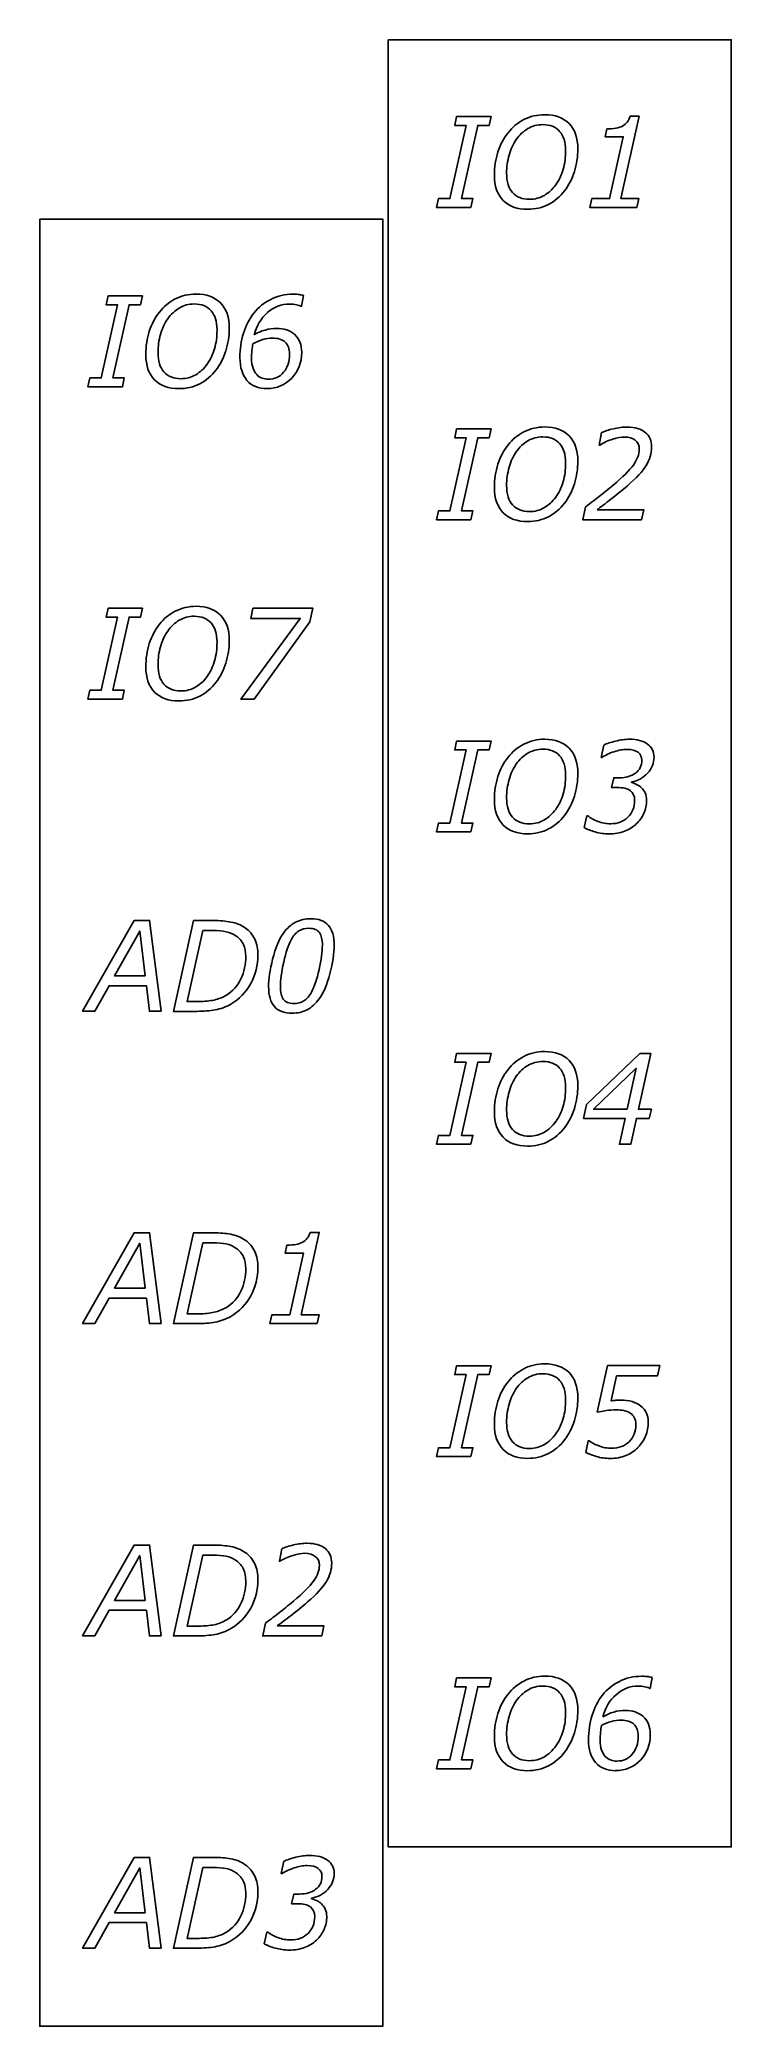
# Model space of a CAD drawing. Extents: x 0.1 to 3.8, y 0.1 to 10.9.
import ezdxf

# ---------------------------------------------------------------- set-up
doc = ezdxf.new("R2010")
doc.units = 0
doc.layers.add('Capa_1', color=7, linetype='CONTINUOUS')

msp = doc.modelspace()

# ---------------------------------------------------------------- linework, layer by layer
at = {"layer": 'Capa_1', "color": 7}
for points in [[(1.968679, 10.91803), (3.844433, 10.91803), (3.844433, 1.042276), (1.968679, 1.042276)], [(2.420847, 10.001769), (2.232427, 10.001769), (2.242965, 10.050091), (2.30524, 10.050091), (2.394021, 10.449723), (2.331746, 10.449723), (2.342284, 10.498045), (2.530705, 10.498045), (2.520165, 10.449723), (2.457891, 10.449723), (2.36911, 10.050091), (2.431384, 10.050091)], [(3.005269, 10.32239)], [(0.062123, 9.9379), (1.937877, 9.9379), (1.937877, 0.062146), (0.062123, 0.062146)], [(0.514291, 9.02163), (0.325871, 9.02163), (0.33641, 9.069952), (0.398684, 9.069952), (0.487465, 9.469584), (0.425191, 9.469584), (0.43573, 9.517906), (0.624149, 9.517906), (0.613611, 9.469584), (0.551336, 9.469584), (0.462555, 9.069952), (0.52483, 9.069952)], [(1.098713, 9.342251)], [(2.420847, 8.295247), (2.232427, 8.295247), (2.242965, 8.343569), (2.30524, 8.343569), (2.394021, 8.743201), (2.331746, 8.743201), (2.342284, 8.791523), (2.530705, 8.791523), (2.520165, 8.743201), (2.457891, 8.743201), (2.36911, 8.343569), (2.431384, 8.343569)], [(3.005269, 8.615868)], [(2.884233, 8.418616)], [(0.514291, 7.315108), (0.325871, 7.315108), (0.33641, 7.36343), (0.398684, 7.36343), (0.487465, 7.763062), (0.425191, 7.763062), (0.43573, 7.811384), (0.624149, 7.811384), (0.613611, 7.763062), (0.551336, 7.763062), (0.462555, 7.36343), (0.52483, 7.36343)], [(1.540062, 7.737072), (1.234758, 7.315108), (1.162264, 7.315108), (1.487049, 7.75541), (1.216235, 7.75541), (1.228371, 7.811394), (1.55635, 7.811394)], [(1.098713, 7.635739)], [(2.420847, 6.588725), (2.232427, 6.588725), (2.242965, 6.637047), (2.30524, 6.637047), (2.394021, 7.036679), (2.331746, 7.036679), (2.342284, 7.085001), (2.530705, 7.085001), (2.520165, 7.036679), (2.457891, 7.036679), (2.36911, 6.637047), (2.431384, 6.637047)], [(3.005269, 6.909346)], [(2.884233, 6.712094)], [(0.726343, 5.608586), (0.662153, 5.608586), (0.646185, 5.748239), (0.441159, 5.748239), (0.363236, 5.608586), (0.29649, 5.608586), (0.57944, 6.104882), (0.663111, 6.104882)], [(0.639159, 5.802241), (0.609459, 6.047223), (0.471497, 5.802241)], [(2.420847, 4.882203), (2.232427, 4.882203), (2.242965, 4.930525), (2.30524, 4.930525), (2.394021, 5.330157), (2.331746, 5.330157), (2.342284, 5.378479), (2.530705, 5.378479), (2.520165, 5.330157), (2.457891, 5.330157), (2.36911, 4.930525), (2.431384, 4.930525)], [(3.39616, 5.022858), (3.325582, 5.022858), (3.294285, 4.882203), (3.23233, 4.882203), (3.263626, 5.022858), (3.036246, 5.022858), (3.052852, 5.098559), (3.344743, 5.37854), (3.404144, 5.37854), (3.33676, 5.07356), (3.407337, 5.07356)], [(3.274804, 5.07353), (3.324624, 5.297844), (3.091494, 5.07353)], [(3.005269, 5.202824)], [(2.884233, 5.005562)], [(0.726343, 3.902064), (0.662153, 3.902064), (0.646185, 4.041717), (0.441159, 4.041717), (0.363236, 3.902064), (0.29649, 3.902064), (0.57944, 4.39836), (0.663111, 4.39836)], [(0.639159, 4.095719), (0.609459, 4.34069), (0.471497, 4.095719)], [(2.420847, 3.175681), (2.232427, 3.175681), (2.242965, 3.224003), (2.30524, 3.224003), (2.394021, 3.623635), (2.331746, 3.623635), (2.342284, 3.671957), (2.530705, 3.671957), (2.520165, 3.623635), (2.457891, 3.623635), (2.36911, 3.224003), (2.431384, 3.224003)], [(3.005269, 3.496312)], [(2.884233, 3.29904)], [(0.726343, 2.195542), (0.662153, 2.195542), (0.646185, 2.335195), (0.441159, 2.335195), (0.363236, 2.195542), (0.29649, 2.195542), (0.57944, 2.691838), (0.663111, 2.691838)], [(0.639159, 2.389197), (0.609459, 2.634168), (0.471497, 2.389197)], [(2.420847, 1.469159), (2.232427, 1.469159), (2.242965, 1.517481), (2.30524, 1.517481), (2.394021, 1.917113), (2.331746, 1.917113), (2.342284, 1.965435), (2.530705, 1.965435), (2.520165, 1.917113), (2.457891, 1.917113), (2.36911, 1.517481), (2.431384, 1.517481)], [(3.005269, 1.78979)], [(0.726343, 0.48902), (0.662153, 0.48902), (0.646185, 0.628673), (0.441159, 0.628673), (0.363236, 0.48902), (0.29649, 0.48902), (0.57944, 0.985316), (0.663111, 0.985316)], [(0.639159, 0.682675), (0.609459, 0.927646), (0.471497, 0.682675)]]:
    msp.add_lwpolyline(points, close=True, dxfattribs=at)
for points in [[(3.328456, 10.001769), (3.070417, 10.001769), (3.081275, 10.050091), (3.178998, 10.050091), (3.253727, 10.387395), (3.154727, 10.387395), (3.163987, 10.430404)], [(3.290452, 10.499772), (3.340272, 10.499772), (3.240952, 10.050142), (3.339314, 10.050142), (3.328456, 10.001769)], [(2.884233, 10.12524), (2.884232, 10.125097)], [(1.505253, 9.520082), (1.494076, 9.461135), (1.490885, 9.461135)], [(0.977677, 9.145091), (0.977676, 9.144958)], [(1.428602, 9.200676), (1.428607, 9.201289)], [(1.304382, 9.01172), (1.304377, 9.011301)], [(3.125346, 8.703185), (3.122155, 8.703185), (3.134929, 8.770815)], [(3.354005, 8.295247), (3.031775, 8.295247), (3.046784, 8.364921)], [(3.110338, 8.349433), (3.365823, 8.349433), (3.354005, 8.295247)], [(0.977677, 7.438569), (0.977676, 7.438436)], [(3.136199, 6.996489), (3.133008, 6.996489), (3.146741, 7.063813)], [(3.219872, 6.831602), (3.189533, 6.831602), (3.201988, 6.884623), (3.232326, 6.884623)], [(3.298754, 6.861739), (3.298754, 6.858674)], [(3.039439, 6.612672), (3.054449, 6.676624), (3.059235, 6.676624)], [(3.324939, 6.632491), (3.324943, 6.632389)], [(0.921789, 5.608412), (0.793408, 5.608412), (0.903267, 6.104708), (1.013764, 6.104708)], [(1.007377, 6.049828), (0.954683, 6.049828), (0.868457, 5.662189), (0.934564, 5.662189)], [(1.189089, 5.908693), (1.189089, 5.908437)], [(1.255836, 5.913872), (1.255835, 5.914567)], [(1.608084, 5.970112), (1.608084, 5.970224)], [(1.672595, 5.969049), (1.672595, 5.969223)], [(0.921789, 3.90189), (0.793408, 3.90189), (0.903267, 4.398186), (1.013764, 4.398186)], [(1.007377, 4.343296), (0.954683, 4.343296), (0.868457, 3.955657), (0.934564, 3.955657)], [(1.541019, 4.400066), (1.590839, 4.400066), (1.491519, 3.950437), (1.589881, 3.950437), (1.579023, 3.902064)], [(1.579023, 3.902064), (1.320984, 3.902064), (1.331842, 3.950386), (1.429565, 3.950386), (1.504294, 4.287689), (1.405294, 4.287689), (1.414554, 4.330699)], [(1.189089, 4.202161), (1.189089, 4.201905)], [(1.255836, 4.20735), (1.255835, 4.208035)], [(3.11162, 3.418221), (3.167827, 3.672539), (3.453005, 3.672539), (3.44055, 3.616555), (3.21732, 3.616555), (3.187301, 3.479895)], [(3.049659, 3.197554), (3.062433, 3.262221), (3.066907, 3.262221)], [(3.333564, 3.224575), (3.333566, 3.224013)], [(0.921789, 2.195368), (0.793408, 2.195368), (0.903267, 2.691664), (1.013764, 2.691664)], [(1.007377, 2.636774), (0.954683, 2.636774), (0.868457, 2.249135), (0.934564, 2.249135)], [(1.375913, 2.60349), (1.372722, 2.60349), (1.385496, 2.67112)], [(1.255836, 2.500828), (1.255835, 2.501513)], [(1.189089, 2.494617), (1.189089, 2.495383)], [(1.604572, 2.195542), (1.282342, 2.195542), (1.297352, 2.265215)], [(1.360905, 2.249738), (1.61639, 2.249738), (1.604572, 2.195542)], [(3.411809, 1.967611), (3.400632, 1.908664), (3.397441, 1.908664)], [(3.335158, 1.649217), (3.335163, 1.648809)], [(2.884233, 1.59262), (2.884232, 1.592487)], [(3.210937, 1.45926), (3.210933, 1.458831)], [(0.921789, 0.488846), (0.793408, 0.488846), (0.903267, 0.985142), (1.013764, 0.985142)], [(1.007377, 0.930252), (0.954683, 0.930252), (0.868457, 0.542613), (0.934564, 0.542613)], [(1.386766, 0.896784), (1.383575, 0.896784), (1.397307, 0.964108)], [(1.189089, 0.788095), (1.189089, 0.788861)], [(1.255836, 0.794306), (1.255835, 0.794991)], [(1.470438, 0.731896), (1.440099, 0.731896), (1.452554, 0.784918), (1.482893, 0.784918)], [(1.54932, 0.762034), (1.54932, 0.758969)], [(1.290006, 0.512966), (1.305016, 0.576919), (1.309802, 0.576919)], [(1.575504, 0.532785), (1.575511, 0.532683)]]:
    msp.add_lwpolyline(points, dxfattribs=at)
for points in [[(2.623319, 10.410095), (2.646738, 10.439858), (2.675693, 10.463627), (2.710184, 10.481403)], [(2.731901, 10.432151), (2.707417, 10.417713), (2.686339, 10.398064), (2.668668, 10.373205)], [(2.710184, 10.481403), (2.744888, 10.499383), (2.782891, 10.508373), (2.824194, 10.508373)], [(2.814294, 10.454116), (2.783849, 10.454116), (2.756384, 10.446794), (2.731901, 10.432151)], [(2.90563, 10.41744), (2.883914, 10.441891), (2.853469, 10.454116), (2.814294, 10.454116)], [(2.824194, 10.508373), (2.880614, 10.508373), (2.924898, 10.492266), (2.957046, 10.460051)], [(2.957046, 10.460051), (2.989195, 10.428041), (3.005269, 10.382154), (3.005269, 10.32239)], [(3.163987, 10.430404), (3.200819, 10.430404), (3.229348, 10.435751), (3.249574, 10.446444)], [(3.249574, 10.446444), (3.270013, 10.457341), (3.283639, 10.475117), (3.290452, 10.499772)], [(2.568071, 10.304767), (2.580845, 10.344065), (2.599261, 10.379174), (2.623319, 10.410095)], [(2.668668, 10.373205), (2.651636, 10.348754), (2.638542, 10.32032), (2.629388, 10.287901)], [(2.938523, 10.313114), (2.938523, 10.358473), (2.927559, 10.393249), (2.90563, 10.41744)], [(2.924791, 10.209789), (2.933946, 10.241118), (2.938523, 10.27556), (2.938523, 10.313114)], [(3.005268, 10.32241), (3.005268, 10.279299), (2.998988, 10.237747), (2.986426, 10.197754)], [(2.54891, 10.177782), (2.54891, 10.223141), (2.555297, 10.265469), (2.568071, 10.304767)], [(2.629388, 10.287901), (2.620233, 10.255686), (2.615655, 10.222484), (2.615655, 10.188294)], [(2.884232, 10.125097), (2.902116, 10.150433), (2.915636, 10.178664), (2.924791, 10.209789)], [(2.596813, 10.039793), (2.564877, 10.072212), (2.54891, 10.118208), (2.54891, 10.177782)], [(2.615655, 10.188294), (2.615655, 10.142526), (2.626513, 10.107308), (2.64823, 10.082639)], [(2.821959, 10.067622), (2.846656, 10.082061), (2.867414, 10.101267), (2.884233, 10.12524)], [(2.986426, 10.197754), (2.974078, 10.157775), (2.956087, 10.122557), (2.932455, 10.092099)], [(2.729665, 9.991471), (2.673032, 9.991471), (2.628748, 10.007579), (2.596813, 10.039793)], [(2.64823, 10.082639), (2.670158, 10.058189), (2.700817, 10.045964), (2.740204, 10.045964)], [(2.844952, 10.018135), (2.810887, 10.000359), (2.772458, 9.991471), (2.729665, 9.991471)], [(2.740204, 10.045964), (2.770224, 10.045964), (2.797475, 10.053183), (2.821959, 10.067622)], [(2.932455, 10.092099), (2.908184, 10.06077), (2.879017, 10.036115), (2.844952, 10.018135)], [(0.716763, 9.429956), (0.740183, 9.459718), (0.769138, 9.483488), (0.803628, 9.501264)], [(0.825344, 9.452002), (0.80086, 9.437563), (0.779783, 9.417914), (0.762112, 9.393055)], [(0.803628, 9.501264), (0.838331, 9.519244), (0.876335, 9.528234), (0.917638, 9.528234)], [(0.907738, 9.473966), (0.877293, 9.473966), (0.849828, 9.466645), (0.825344, 9.452002)], [(0.999074, 9.437291), (0.977357, 9.461741), (0.946912, 9.473966), (0.907738, 9.473966)], [(0.917638, 9.528234), (0.974057, 9.528234), (1.018341, 9.512127), (1.05049, 9.479912)], [(1.05049, 9.479912), (1.082639, 9.447902), (1.098713, 9.402015), (1.098713, 9.342251)], [(1.2338, 9.424561), (1.258497, 9.455891), (1.289156, 9.480784), (1.325775, 9.499241)], [(1.429249, 9.473394), (1.383688, 9.473394), (1.34313, 9.457832), (1.307575, 9.426707)], [(1.325775, 9.499241), (1.362607, 9.517902), (1.403804, 9.527233), (1.449366, 9.527233)], [(1.465656, 9.469308), (1.453946, 9.472032), (1.441811, 9.473394), (1.429249, 9.473394)], [(1.449366, 9.527233), (1.462779, 9.527233), (1.473956, 9.526552), (1.482898, 9.52519)], [(1.490885, 9.461135), (1.48599, 9.463859), (1.477581, 9.466584), (1.465656, 9.469308)], [(1.482898, 9.52519), (1.49184, 9.523828), (1.499292, 9.522125), (1.505253, 9.520082)], [(0.661515, 9.324628), (0.674289, 9.363926), (0.692705, 9.399035), (0.716763, 9.429956)], [(0.762112, 9.393055), (0.745079, 9.368605), (0.731986, 9.34017), (0.722831, 9.307751)], [(1.031967, 9.332974), (1.031967, 9.378334), (1.021002, 9.413106), (0.999074, 9.437291)], [(1.098712, 9.342271), (1.098712, 9.299159), (1.092432, 9.257607), (1.07987, 9.217615)], [(1.176635, 9.313901), (1.189623, 9.355446), (1.208678, 9.392333), (1.2338, 9.424561)], [(1.307575, 9.426707), (1.27202, 9.395854), (1.248068, 9.355634), (1.235719, 9.306045)], [(1.29512, 9.331687), (1.316197, 9.337817), (1.337168, 9.340882), (1.358033, 9.340882)], [(1.358033, 9.340882), (1.37762, 9.340882), (1.395398, 9.338157), (1.411365, 9.332709)], [(0.642353, 9.197642), (0.642353, 9.243002), (0.64874, 9.28533), (0.661515, 9.324628)], [(0.722831, 9.307751), (0.713676, 9.275536), (0.709099, 9.242334), (0.709099, 9.208144)], [(0.977676, 9.144958), (0.99556, 9.170294), (1.00908, 9.198524), (1.018235, 9.229649)], [(1.018235, 9.229649), (1.027389, 9.260978), (1.031967, 9.29542), (1.031967, 9.332974)], [(1.157154, 9.179907), (1.157154, 9.227923), (1.163648, 9.272587), (1.176635, 9.313901)], [(1.22805, 9.257069), (1.225923, 9.247534), (1.224112, 9.235309), (1.222618, 9.220393)], [(1.282341, 9.279442), (1.264031, 9.273994), (1.245934, 9.266536), (1.22805, 9.257069)], [(1.235719, 9.306045), (1.254242, 9.316942), (1.274042, 9.325489), (1.29512, 9.331687)], [(1.334396, 9.287615), (1.318216, 9.287615), (1.300864, 9.284891), (1.282341, 9.279442)], [(1.404974, 9.265242), (1.38922, 9.280157), (1.365694, 9.287615), (1.334396, 9.287615)], [(1.428607, 9.201289), (1.428607, 9.229281), (1.420729, 9.250599), (1.404974, 9.265242)], [(1.411365, 9.332709), (1.427546, 9.327941), (1.442023, 9.319837), (1.454798, 9.308395)], [(1.454798, 9.308395), (1.468423, 9.296408), (1.478536, 9.282173), (1.485136, 9.265691)], [(1.485136, 9.265691), (1.491736, 9.24921), (1.495036, 9.23031), (1.495036, 9.208992)], [(0.690257, 9.059654), (0.658321, 9.092073), (0.642353, 9.138069), (0.642353, 9.197642)], [(0.709099, 9.208144), (0.709099, 9.162376), (0.719957, 9.127158), (0.741673, 9.10249)], [(0.915402, 9.087472), (0.940099, 9.101911), (0.960857, 9.121117), (0.977677, 9.145091)], [(1.07987, 9.217615), (1.067522, 9.177636), (1.049532, 9.142418), (1.0259, 9.11196)], [(1.195796, 9.056252), (1.170035, 9.086491), (1.157154, 9.12771), (1.157154, 9.179907)], [(1.222618, 9.220393), (1.221339, 9.20575), (1.220699, 9.191414), (1.220699, 9.177384)], [(1.220699, 9.177384), (1.220699, 9.155862), (1.223361, 9.137745), (1.228686, 9.123034)], [(1.228686, 9.123034), (1.23422, 9.108391), (1.240927, 9.096847), (1.248806, 9.088402)], [(1.396028, 9.100661), (1.417744, 9.125997), (1.428602, 9.159335), (1.428602, 9.200676)], [(1.495036, 9.208992), (1.495036, 9.154302), (1.47694, 9.107751), (1.440746, 9.069339)], [(0.823109, 9.011332), (0.766476, 9.011332), (0.722192, 9.027439), (0.690257, 9.059654)], [(0.741673, 9.10249), (0.763602, 9.078039), (0.79426, 9.065814), (0.833647, 9.065814)], [(0.938396, 9.037996), (0.904331, 9.02022), (0.865902, 9.011332), (0.823109, 9.011332)], [(0.833647, 9.065814), (0.863667, 9.065814), (0.890918, 9.073033), (0.915402, 9.087472)], [(1.0259, 9.11196), (1.001629, 9.080631), (0.972461, 9.055976), (0.938396, 9.037996)], [(1.304377, 9.011301), (1.257751, 9.011301), (1.221558, 9.026285), (1.195796, 9.056252)], [(1.248806, 9.088402), (1.257322, 9.079275), (1.267009, 9.072737), (1.277867, 9.068787)], [(1.277867, 9.068787), (1.288938, 9.064701), (1.300328, 9.062657), (1.312038, 9.062657)], [(1.440746, 9.069339), (1.404766, 9.030926), (1.359311, 9.01172), (1.304382, 9.01172)], [(1.312038, 9.062657), (1.346528, 9.062657), (1.374525, 9.075325), (1.396028, 9.100661)], [(2.710184, 8.774881), (2.744888, 8.792861), (2.782891, 8.801851), (2.824194, 8.801851)], [(2.824194, 8.801851), (2.880614, 8.801851), (2.924898, 8.785744), (2.957046, 8.753529)], [(3.199439, 8.792167), (3.225626, 8.798296), (3.250749, 8.801361), (3.274807, 8.801361)], [(3.274807, 8.801361), (3.3176, 8.801361), (3.3506, 8.791588), (3.373807, 8.772041)], [(2.568071, 8.598245), (2.580845, 8.637543), (2.599261, 8.672652), (2.623319, 8.703573)], [(2.623319, 8.703573), (2.646738, 8.733336), (2.675693, 8.757105), (2.710184, 8.774881)], [(2.731901, 8.725629), (2.707417, 8.711191), (2.686339, 8.691542), (2.668668, 8.666683)], [(2.814294, 8.747594), (2.783849, 8.747594), (2.756384, 8.740272), (2.731901, 8.725629)], [(2.90563, 8.710918), (2.883914, 8.735369), (2.853469, 8.747594), (2.814294, 8.747594)], [(2.938523, 8.606592), (2.938523, 8.651951), (2.927559, 8.686727), (2.90563, 8.710918)], [(2.957046, 8.753529), (2.989195, 8.721519), (3.005269, 8.675632), (3.005269, 8.615868)], [(3.196881, 8.735161), (3.17261, 8.727805), (3.148765, 8.717147), (3.125346, 8.703185)], [(3.134929, 8.770815), (3.151748, 8.778852), (3.173252, 8.785969), (3.199439, 8.792167)], [(3.26203, 8.746501), (3.243081, 8.746501), (3.221365, 8.742721), (3.196881, 8.735161)], [(3.318876, 8.729849), (3.304185, 8.74095), (3.285236, 8.746501), (3.26203, 8.746501)], [(3.341231, 8.680505), (3.341231, 8.702299), (3.333779, 8.718747), (3.318876, 8.729849)], [(3.373807, 8.772041), (3.397014, 8.752699), (3.408617, 8.726477), (3.408617, 8.693377)], [(3.408617, 8.693377), (3.408617, 8.657621), (3.398823, 8.623738), (3.379236, 8.591727)], [(2.54891, 8.47126), (2.54891, 8.516619), (2.555297, 8.558948), (2.568071, 8.598245)], [(2.629388, 8.581379), (2.620233, 8.549164), (2.615655, 8.515928), (2.615655, 8.48167)], [(2.668668, 8.666683), (2.651636, 8.642232), (2.638542, 8.613798), (2.629388, 8.581379)], [(2.924791, 8.503267), (2.933946, 8.534596), (2.938523, 8.569038), (2.938523, 8.606592)], [(3.005268, 8.615888), (3.005268, 8.572777), (2.998988, 8.531225), (2.986426, 8.491232)], [(3.199117, 8.484551), (3.251066, 8.527867), (3.287685, 8.564308), (3.308975, 8.593873)], [(3.379236, 8.591727), (3.359648, 8.559921), (3.325371, 8.522813), (3.276403, 8.480403)], [(3.308975, 8.593873), (3.330479, 8.623636), (3.341231, 8.652513), (3.341231, 8.680505)], [(2.596813, 8.333271), (2.564877, 8.36569), (2.54891, 8.411686), (2.54891, 8.47126)], [(2.615655, 8.48167), (2.615655, 8.435902), (2.626513, 8.400684), (2.64823, 8.376015)], [(2.884232, 8.418575), (2.902116, 8.443911), (2.915636, 8.472142), (2.924791, 8.503267)], [(2.986426, 8.491232), (2.974078, 8.451253), (2.956087, 8.416035), (2.932455, 8.385578)], [(3.12311, 8.423254), (3.144188, 8.439464), (3.169523, 8.459896), (3.199117, 8.484551)], [(3.276403, 8.480403), (3.247235, 8.455271), (3.217216, 8.430821), (3.186345, 8.407052)], [(2.64823, 8.376015), (2.670158, 8.351565), (2.700817, 8.33934), (2.740204, 8.33934)], [(2.740204, 8.33934), (2.770224, 8.33934), (2.797475, 8.346559), (2.821959, 8.360998)], [(2.821959, 8.360998), (2.846656, 8.375436), (2.867414, 8.394643), (2.884233, 8.418616)], [(2.932455, 8.385578), (2.908184, 8.354248), (2.879017, 8.329593), (2.844952, 8.311613)], [(3.046784, 8.364921), (3.076804, 8.387805), (3.102246, 8.407249), (3.12311, 8.423254)], [(3.186345, 8.407052), (3.155687, 8.383487), (3.130351, 8.36428), (3.110338, 8.349433)], [(2.729665, 8.284949), (2.673032, 8.284949), (2.628748, 8.301057), (2.596813, 8.333271)], [(2.844952, 8.311613), (2.810887, 8.293837), (2.772458, 8.284949), (2.729665, 8.284949)], [(0.803628, 7.794742), (0.838331, 7.812722), (0.876335, 7.821712), (0.917638, 7.821712)], [(0.917638, 7.821712), (0.974057, 7.821712), (1.018341, 7.805605), (1.05049, 7.77339)], [(0.661515, 7.618106), (0.674289, 7.657404), (0.692705, 7.692513), (0.716763, 7.723434)], [(0.716763, 7.723434), (0.740183, 7.753196), (0.769138, 7.776966), (0.803628, 7.794742)], [(0.825344, 7.74548), (0.80086, 7.731041), (0.779783, 7.711392), (0.762112, 7.686533)], [(0.907738, 7.767444), (0.877293, 7.767444), (0.849828, 7.760123), (0.825344, 7.74548)], [(0.999074, 7.730769), (0.977357, 7.755219), (0.946912, 7.767444), (0.907738, 7.767444)], [(1.031967, 7.626452), (1.031967, 7.671812), (1.021002, 7.706584), (0.999074, 7.730769)], [(1.05049, 7.77339), (1.082639, 7.74138), (1.098713, 7.695496), (1.098713, 7.635739)], [(0.642353, 7.49112), (0.642353, 7.53648), (0.64874, 7.578808), (0.661515, 7.618106)], [(0.722831, 7.601229), (0.713676, 7.569014), (0.709099, 7.535812), (0.709099, 7.501622)], [(0.762112, 7.686533), (0.745079, 7.662083), (0.731986, 7.633648), (0.722831, 7.601229)], [(1.018235, 7.523127), (1.027389, 7.554456), (1.031967, 7.588898), (1.031967, 7.626452)], [(1.098712, 7.635749), (1.098712, 7.592637), (1.092432, 7.551085), (1.07987, 7.511093)], [(0.690257, 7.353132), (0.658321, 7.385551), (0.642353, 7.431547), (0.642353, 7.49112)], [(0.709099, 7.501622), (0.709099, 7.455854), (0.719957, 7.420636), (0.741673, 7.395968)], [(0.977676, 7.438436), (0.99556, 7.463772), (1.00908, 7.492002), (1.018235, 7.523127)], [(1.07987, 7.511093), (1.067522, 7.471114), (1.049532, 7.435896), (1.0259, 7.405438)], [(0.741673, 7.395968), (0.763602, 7.371517), (0.79426, 7.359292), (0.833647, 7.359292)], [(0.915402, 7.38095), (0.940099, 7.395389), (0.960857, 7.414595), (0.977677, 7.438569)], [(1.0259, 7.405438), (1.001629, 7.374109), (0.972461, 7.349454), (0.938396, 7.331474)], [(0.823109, 7.30481), (0.766476, 7.30481), (0.722192, 7.320917), (0.690257, 7.353132)], [(0.938396, 7.331474), (0.904331, 7.313698), (0.865902, 7.30481), (0.823109, 7.30481)], [(0.833647, 7.359292), (0.863667, 7.359292), (0.890918, 7.366512), (0.915402, 7.38095)], [(2.623319, 6.997051), (2.646738, 7.026814), (2.675693, 7.050583), (2.710184, 7.068359)], [(2.710184, 7.068359), (2.744888, 7.086339), (2.782891, 7.095329), (2.824194, 7.095329)], [(2.824194, 7.095329), (2.880614, 7.095329), (2.924898, 7.079222), (2.957046, 7.047008)], [(3.146741, 7.063813), (3.163773, 7.071577), (3.185382, 7.078694), (3.21157, 7.085165)], [(3.21157, 7.085165), (3.23797, 7.091975), (3.262986, 7.095381), (3.286618, 7.095381)], [(3.286618, 7.095381), (3.32856, 7.095381), (3.36156, 7.086595), (3.385619, 7.069023)], [(3.385619, 7.069023), (3.40989, 7.051724), (3.422025, 7.027955), (3.422025, 6.997715)], [(2.568071, 6.891723), (2.580845, 6.931021), (2.599261, 6.96613), (2.623319, 6.997051)], [(2.668668, 6.960161), (2.651636, 6.93571), (2.638542, 6.907276), (2.629388, 6.874857)], [(2.731901, 7.019107), (2.707417, 7.004669), (2.686339, 6.98502), (2.668668, 6.960161)], [(2.814294, 7.041072), (2.783849, 7.041072), (2.756384, 7.03375), (2.731901, 7.019107)], [(2.90563, 7.004396), (2.883914, 7.028847), (2.853469, 7.041072), (2.814294, 7.041072)], [(2.938523, 6.90007), (2.938523, 6.945429), (2.927559, 6.980205), (2.90563, 7.004396)], [(2.957046, 7.047008), (2.989195, 7.014997), (3.005269, 6.96911), (3.005269, 6.909346)], [(3.202945, 7.027137), (3.177823, 7.018692), (3.155574, 7.008476), (3.136199, 6.996489)], [(3.273842, 7.039805), (3.2517, 7.039805), (3.228068, 7.035583), (3.202945, 7.027137)], [(3.33452, 7.024175), (3.320895, 7.034595), (3.300669, 7.039805), (3.273842, 7.039805)], [(3.320788, 6.910265), (3.343782, 6.927633), (3.355279, 6.951062), (3.355279, 6.980552)], [(3.355279, 6.980552), (3.355279, 6.999213), (3.348359, 7.013754), (3.33452, 7.024175)], [(3.422025, 6.997715), (3.422025, 6.964819), (3.410315, 6.935601), (3.386896, 6.910061)], [(2.54891, 6.764738), (2.54891, 6.810097), (2.555297, 6.852426), (2.568071, 6.891723)], [(2.629388, 6.874857), (2.620233, 6.842642), (2.615655, 6.809406), (2.615655, 6.775148)], [(2.924791, 6.796745), (2.933946, 6.828074), (2.938523, 6.862516), (2.938523, 6.90007)], [(3.005268, 6.909366), (3.005268, 6.866255), (2.998988, 6.824703), (2.986426, 6.78471)], [(3.232326, 6.884623), (3.268307, 6.884623), (3.297794, 6.893171), (3.320788, 6.910265)], [(3.386896, 6.910061), (3.36369, 6.884725), (3.334309, 6.868618), (3.298754, 6.861739)], [(3.298754, 6.858674), (3.307057, 6.856631), (3.316212, 6.853226), (3.326218, 6.848458)], [(3.326218, 6.848458), (3.336437, 6.843691), (3.345379, 6.837697), (3.353045, 6.830478)], [(2.596813, 6.626749), (2.564877, 6.659168), (2.54891, 6.705164), (2.54891, 6.764738)], [(2.615655, 6.775148), (2.615655, 6.72938), (2.626513, 6.694162), (2.64823, 6.669493)], [(2.884232, 6.712053), (2.902116, 6.737389), (2.915636, 6.76562), (2.924791, 6.796745)], [(2.986426, 6.78471), (2.974078, 6.744731), (2.956087, 6.709513), (2.932455, 6.679056)], [(3.292365, 6.814234), (3.276823, 6.825813), (3.252659, 6.831602), (3.219872, 6.831602)], [(3.278952, 6.669269), (3.303436, 6.693038), (3.315679, 6.723924), (3.315679, 6.761928)], [(3.315679, 6.761928), (3.315679, 6.785221), (3.307907, 6.802656), (3.292365, 6.814234)], [(3.353045, 6.830478), (3.361135, 6.822918), (3.367841, 6.813349), (3.373164, 6.801771)], [(3.381464, 6.760804), (3.381464, 6.736558), (3.376461, 6.71313), (3.366455, 6.690518)], [(3.373164, 6.801771), (3.378698, 6.790193), (3.381464, 6.776537), (3.381464, 6.760804)], [(2.729665, 6.578427), (2.673032, 6.578427), (2.628748, 6.594535), (2.596813, 6.626749)], [(2.64823, 6.669493), (2.670158, 6.645043), (2.700817, 6.632818), (2.740204, 6.632818)], [(2.740204, 6.632818), (2.770224, 6.632818), (2.797475, 6.640037), (2.821959, 6.654476)], [(2.821959, 6.654476), (2.846656, 6.668914), (2.867414, 6.688121), (2.884233, 6.712094)], [(2.932455, 6.679056), (2.908184, 6.647726), (2.879017, 6.623072), (2.844952, 6.605091)], [(3.059235, 6.676624), (3.073926, 6.665046), (3.092342, 6.654932), (3.114484, 6.646282)], [(3.114484, 6.646282), (3.136626, 6.637837), (3.160045, 6.633614), (3.184742, 6.633614)], [(3.184742, 6.633614), (3.223064, 6.633614), (3.254468, 6.645499), (3.278952, 6.669269)], [(3.324943, 6.632389), (3.306208, 6.615294), (3.284598, 6.601945), (3.260114, 6.592342)], [(3.366455, 6.690518), (3.356448, 6.668111), (3.34261, 6.648768), (3.324939, 6.632491)], [(2.844952, 6.605091), (2.810887, 6.587315), (2.772458, 6.578427), (2.729665, 6.578427)], [(3.100436, 6.588664), (3.076378, 6.595475), (3.056046, 6.603477), (3.039439, 6.612672)], [(3.175485, 6.578346), (3.149723, 6.578346), (3.124707, 6.581785), (3.100436, 6.588664)], [(3.260114, 6.592342), (3.235843, 6.583011), (3.207633, 6.578346), (3.175485, 6.578346)], [(1.013764, 6.104708), (1.048254, 6.104708), (1.079658, 6.101984), (1.107974, 6.096536)], [(1.107974, 6.096536), (1.136503, 6.091768), (1.162584, 6.081109), (1.186217, 6.064559)], [(1.395713, 6.036486), (1.414874, 6.063184), (1.436697, 6.082832), (1.461182, 6.095432)], [(1.461182, 6.095432), (1.485879, 6.108304), (1.513769, 6.114741), (1.544853, 6.114741)], [(1.544853, 6.114741), (1.587859, 6.114741), (1.619902, 6.102618), (1.640979, 6.078371)], [(1.081787, 6.043698), (1.062199, 6.047785), (1.037396, 6.049828), (1.007377, 6.049828)], [(1.137035, 6.01969), (1.11979, 6.031677), (1.101374, 6.03968), (1.081787, 6.043698)], [(1.175996, 5.973718), (1.16748, 5.992175), (1.154493, 6.007499), (1.137035, 6.01969)], [(1.189089, 5.908437), (1.189089, 5.933773), (1.184725, 5.955533), (1.175996, 5.973718)], [(1.186217, 6.064559), (1.208784, 6.048758), (1.22603, 6.028088), (1.237953, 6.002548)], [(1.237953, 6.002548), (1.249875, 5.977212), (1.255836, 5.947653), (1.255836, 5.913872)], [(1.335993, 5.894166), (1.350897, 5.954645), (1.370803, 6.002085), (1.395713, 6.036486)], [(1.437229, 5.998931), (1.422326, 5.97162), (1.408806, 5.930845), (1.39667, 5.876604)], [(1.480022, 6.048275), (1.46448, 6.038944), (1.450216, 6.022496), (1.437229, 5.998931)], [(1.534313, 6.062271), (1.513874, 6.062271), (1.495777, 6.057606), (1.480022, 6.048275)], [(1.591797, 6.03857), (1.581152, 6.05437), (1.561991, 6.062271), (1.534313, 6.062271)], [(1.608084, 5.970224), (1.608084, 5.999987), (1.602655, 6.022769), (1.591797, 6.03857)], [(1.640979, 6.078371), (1.662056, 6.054398), (1.672595, 6.017957), (1.672595, 5.969049)], [(1.162264, 5.785702), (1.180148, 5.824386), (1.189089, 5.865383), (1.189089, 5.908693)], [(1.255835, 5.914567), (1.255835, 5.860354), (1.242635, 5.809021), (1.216235, 5.76057)], [(1.313958, 5.743846), (1.313958, 5.783621), (1.321303, 5.833727), (1.335993, 5.894166)], [(1.39667, 5.876604), (1.384535, 5.822595), (1.378467, 5.778043), (1.378467, 5.742947)], [(1.589881, 5.836792), (1.602017, 5.891005), (1.608084, 5.935445), (1.608084, 5.970112)], [(1.672595, 5.969223), (1.672595, 5.925226), (1.664717, 5.873454), (1.648962, 5.813908)], [(1.084022, 5.697333), (1.118299, 5.717765), (1.14438, 5.747221), (1.162264, 5.785702)], [(1.216235, 5.76057), (1.189835, 5.712146), (1.153747, 5.674707), (1.107973, 5.648255)], [(1.549322, 5.714138), (1.564225, 5.741926), (1.577745, 5.78281), (1.589881, 5.836792)], [(1.648962, 5.813908), (1.63342, 5.754383), (1.614046, 5.708608), (1.590839, 5.676584)], [(0.934564, 5.662189), (0.965009, 5.662189), (0.992154, 5.664914), (1.015999, 5.670362)], [(1.015999, 5.670362), (1.040058, 5.675811), (1.062732, 5.684801), (1.084022, 5.697333)], [(1.107973, 5.648255), (1.07987, 5.632454), (1.051128, 5.621897), (1.021747, 5.616585)], [(1.345573, 5.634187), (1.324496, 5.658161), (1.313958, 5.694714), (1.313958, 5.743846)], [(1.378467, 5.742947), (1.378467, 5.713185), (1.383789, 5.690403), (1.394435, 5.674602)], [(1.394435, 5.674602), (1.405293, 5.658801), (1.42456, 5.650901), (1.452238, 5.650901)], [(1.452238, 5.650901), (1.471612, 5.650901), (1.489602, 5.65577), (1.506209, 5.66551)], [(1.506209, 5.66551), (1.522815, 5.675317), (1.537186, 5.691527), (1.549322, 5.714138)], [(1.590839, 5.676584), (1.571039, 5.649682), (1.54911, 5.629896), (1.525052, 5.617228)], [(1.021747, 5.616585), (0.992367, 5.611136), (0.959047, 5.608412), (0.921789, 5.608412)], [(1.442019, 5.598227), (1.398799, 5.598227), (1.366651, 5.610213), (1.345573, 5.634187)], [(1.525052, 5.617228), (1.501206, 5.604561), (1.473528, 5.598227), (1.442019, 5.598227)], [(2.623319, 5.290529), (2.646738, 5.320292), (2.675693, 5.344061), (2.710184, 5.361837)], [(2.710184, 5.361837), (2.744888, 5.379817), (2.782891, 5.388808), (2.824194, 5.388808)], [(2.814294, 5.33454), (2.783849, 5.33454), (2.756384, 5.327218), (2.731901, 5.312575)], [(2.90563, 5.297864), (2.883914, 5.322315), (2.853469, 5.33454), (2.814294, 5.33454)], [(2.824194, 5.388808), (2.880614, 5.388808), (2.924898, 5.3727), (2.957046, 5.340486)], [(2.957046, 5.340486), (2.989195, 5.308475), (3.005269, 5.262588), (3.005269, 5.202824)], [(2.568071, 5.185201), (2.580845, 5.224499), (2.599261, 5.259608), (2.623319, 5.290529)], [(2.668668, 5.253629), (2.651636, 5.229178), (2.638542, 5.200743), (2.629388, 5.168324)], [(2.731901, 5.312575), (2.707417, 5.298137), (2.686339, 5.278488), (2.668668, 5.253629)], [(2.938523, 5.193548), (2.938523, 5.238839), (2.927559, 5.273611), (2.90563, 5.297864)], [(2.54891, 5.058216), (2.54891, 5.103575), (2.555297, 5.145904), (2.568071, 5.185201)], [(2.629388, 5.168324), (2.620233, 5.13611), (2.615655, 5.102874), (2.615655, 5.068616)], [(2.924791, 5.090223), (2.933946, 5.121552), (2.938523, 5.155994), (2.938523, 5.193548)], [(3.005268, 5.202844), (3.005268, 5.159733), (2.998988, 5.118181), (2.986426, 5.078188)], [(2.596813, 4.920227), (2.564877, 4.952646), (2.54891, 4.998642), (2.54891, 5.058216)], [(2.615655, 5.068616), (2.615655, 5.022848), (2.626513, 4.987629), (2.64823, 4.962961)], [(2.821959, 4.947943), (2.846656, 4.962382), (2.867414, 4.981588), (2.884233, 5.005562)], [(2.884232, 5.005531), (2.902116, 5.030867), (2.915636, 5.059098), (2.924791, 5.090223)], [(2.986426, 5.078188), (2.974078, 5.038209), (2.956087, 5.002991), (2.932455, 4.972534)], [(2.729665, 4.871905), (2.673032, 4.871905), (2.628748, 4.888013), (2.596813, 4.920227)], [(2.64823, 4.962961), (2.670158, 4.938511), (2.700817, 4.926285), (2.740204, 4.926285)], [(2.844952, 4.898569), (2.810887, 4.880793), (2.772458, 4.871905), (2.729665, 4.871905)], [(2.740204, 4.926285), (2.770224, 4.926285), (2.797475, 4.933505), (2.821959, 4.947943)], [(2.932455, 4.972534), (2.908184, 4.941204), (2.879017, 4.91655), (2.844952, 4.898569)], [(1.081787, 4.337166), (1.062199, 4.341252), (1.037396, 4.343296), (1.007377, 4.343296)], [(1.013764, 4.398186), (1.048254, 4.398186), (1.079658, 4.395462), (1.107974, 4.390014)], [(1.107974, 4.390014), (1.136503, 4.385246), (1.162584, 4.374587), (1.186217, 4.358037)], [(1.186217, 4.358037), (1.208784, 4.342236), (1.22603, 4.321566), (1.237953, 4.296026)], [(1.414554, 4.330699), (1.451386, 4.330699), (1.479915, 4.336046), (1.500142, 4.346738)], [(1.500142, 4.346738), (1.520581, 4.357635), (1.534207, 4.375411), (1.541019, 4.400066)], [(1.137035, 4.313158), (1.11979, 4.325145), (1.101374, 4.333148), (1.081787, 4.337166)], [(1.175996, 4.267186), (1.16748, 4.285643), (1.154493, 4.300967), (1.137035, 4.313158)], [(1.189089, 4.201905), (1.189089, 4.227241), (1.184725, 4.249001), (1.175996, 4.267186)], [(1.237953, 4.296026), (1.249875, 4.27069), (1.255836, 4.241131), (1.255836, 4.20735)], [(1.162264, 4.079169), (1.180148, 4.117854), (1.189089, 4.158851), (1.189089, 4.202161)], [(1.255835, 4.208035), (1.255835, 4.153822), (1.242635, 4.102493), (1.216235, 4.054048)], [(1.084022, 3.9908), (1.118299, 4.011233), (1.14438, 4.040689), (1.162264, 4.079169)], [(1.216235, 4.054048), (1.189835, 4.005624), (1.153747, 3.968185), (1.107973, 3.941733)], [(1.021747, 3.910063), (0.992367, 3.904614), (0.959047, 3.90189), (0.921789, 3.90189)], [(0.934564, 3.955657), (0.965009, 3.955657), (0.992154, 3.958381), (1.015999, 3.96383)], [(1.015999, 3.96383), (1.040058, 3.969279), (1.062732, 3.978269), (1.084022, 3.9908)], [(1.107973, 3.941733), (1.07987, 3.925932), (1.051128, 3.915375), (1.021747, 3.910063)], [(2.568071, 3.478679), (2.580845, 3.517977), (2.599261, 3.553086), (2.623319, 3.584007)], [(2.623319, 3.584007), (2.646738, 3.61377), (2.675693, 3.637539), (2.710184, 3.655315)], [(2.731901, 3.606053), (2.707417, 3.591615), (2.686339, 3.571966), (2.668668, 3.547107)], [(2.710184, 3.655315), (2.744888, 3.673295), (2.782891, 3.682286), (2.824194, 3.682286)], [(2.814294, 3.628018), (2.783849, 3.628018), (2.756384, 3.620696), (2.731901, 3.606053)], [(2.90563, 3.591342), (2.883914, 3.615793), (2.853469, 3.628018), (2.814294, 3.628018)], [(2.824194, 3.682286), (2.880614, 3.682286), (2.924898, 3.666178), (2.957046, 3.633964)], [(2.938523, 3.487026), (2.938523, 3.532385), (2.927559, 3.567157), (2.90563, 3.591342)], [(2.957046, 3.633964), (2.989195, 3.601953), (3.005269, 3.556069), (3.005269, 3.496312)], [(2.54891, 3.351694), (2.54891, 3.397053), (2.555297, 3.439382), (2.568071, 3.478679)], [(2.668668, 3.547107), (2.651636, 3.522656), (2.638542, 3.494221), (2.629388, 3.461802)], [(2.924791, 3.383701), (2.933946, 3.41503), (2.938523, 3.449472), (2.938523, 3.487026)], [(3.005268, 3.496323), (3.005268, 3.453211), (2.998988, 3.411659), (2.986426, 3.371666)], [(3.187301, 3.479895), (3.19603, 3.481257), (3.204546, 3.482279), (3.212849, 3.48296)], [(3.212849, 3.48296), (3.221152, 3.483627), (3.229562, 3.483961), (3.238078, 3.483961)], [(3.238078, 3.483961), (3.285982, 3.483961), (3.32324, 3.473166), (3.349852, 3.451576)], [(2.629388, 3.461802), (2.620233, 3.429588), (2.615655, 3.396352), (2.615655, 3.362094)], [(2.884232, 3.299009), (2.902116, 3.324345), (2.915636, 3.352576), (2.924791, 3.383701)], [(2.986426, 3.371666), (2.974078, 3.331687), (2.956087, 3.296469), (2.932455, 3.266012)], [(3.159523, 3.426394), (3.140788, 3.423669), (3.124821, 3.420945), (3.11162, 3.418221)], [(3.216049, 3.43048), (3.197314, 3.43048), (3.178472, 3.429118), (3.159523, 3.426394)], [(3.257246, 3.426394), (3.244259, 3.429118), (3.230526, 3.43048), (3.216049, 3.43048)], [(3.291417, 3.413113), (3.281836, 3.419242), (3.270445, 3.423669), (3.257246, 3.426394)], [(3.313772, 3.388798), (3.308238, 3.39881), (3.300786, 3.406915), (3.291417, 3.413113)], [(3.322072, 3.351101), (3.322072, 3.366221), (3.319305, 3.378787), (3.313772, 3.388798)], [(3.349852, 3.451576), (3.376678, 3.430054), (3.390091, 3.400734), (3.390091, 3.363616)], [(2.596813, 3.213705), (2.564877, 3.246124), (2.54891, 3.29212), (2.54891, 3.351694)], [(2.615655, 3.362094), (2.615655, 3.316326), (2.626513, 3.281108), (2.64823, 3.256439)], [(2.821959, 3.241422), (2.846656, 3.25586), (2.867414, 3.275066), (2.884233, 3.29904)], [(2.932455, 3.266012), (2.908184, 3.234682), (2.879017, 3.210028), (2.844952, 3.192047)], [(3.066907, 3.262221), (3.080107, 3.251801), (3.097884, 3.242232), (3.120239, 3.233514)], [(3.189859, 3.220846), (3.229459, 3.220846), (3.261395, 3.232833), (3.285666, 3.256807)], [(3.285666, 3.256807), (3.309937, 3.280781), (3.322072, 3.312212), (3.322072, 3.351101)], [(3.3754, 3.287608), (3.365607, 3.263635), (3.351661, 3.242624), (3.333564, 3.224575)], [(3.390091, 3.363616), (3.390091, 3.336918), (3.385194, 3.311582), (3.3754, 3.287608)], [(2.729665, 3.165383), (2.673032, 3.165383), (2.628748, 3.181491), (2.596813, 3.213705)], [(2.64823, 3.256439), (2.670158, 3.231989), (2.700817, 3.219763), (2.740204, 3.219763)], [(2.844952, 3.192047), (2.810887, 3.174271), (2.772458, 3.165383), (2.729665, 3.165383)], [(2.740204, 3.219763), (2.770224, 3.219763), (2.797475, 3.226983), (2.821959, 3.241422)], [(3.106824, 3.175589), (3.08383, 3.1824), (3.064775, 3.189721), (3.049659, 3.197554)], [(3.180276, 3.165373), (3.154302, 3.165373), (3.129818, 3.168778), (3.106824, 3.175589)], [(3.120239, 3.233514), (3.142594, 3.225069), (3.165801, 3.220846), (3.189859, 3.220846)], [(3.268098, 3.180697), (3.243189, 3.170481), (3.213915, 3.165373), (3.180276, 3.165373)], [(3.333566, 3.224013), (3.314831, 3.205556), (3.293008, 3.191118), (3.268098, 3.180697)], [(1.081787, 2.630644), (1.062199, 2.63473), (1.037396, 2.636774), (1.007377, 2.636774)], [(1.013764, 2.691664), (1.048254, 2.691664), (1.079658, 2.68894), (1.107974, 2.683492)], [(1.137035, 2.606636), (1.11979, 2.618623), (1.101374, 2.626626), (1.081787, 2.630644)], [(1.107974, 2.683492), (1.136503, 2.678724), (1.162584, 2.668065), (1.186217, 2.651515)], [(1.175996, 2.560664), (1.16748, 2.579121), (1.154493, 2.594445), (1.137035, 2.606636)], [(1.186217, 2.651515), (1.208784, 2.635714), (1.22603, 2.615044), (1.237953, 2.589504)], [(1.447448, 2.635466), (1.423178, 2.62811), (1.399332, 2.617452), (1.375913, 2.60349)], [(1.385496, 2.67112), (1.402315, 2.679088), (1.423819, 2.686206), (1.450006, 2.692472)], [(1.512597, 2.646806), (1.493648, 2.646806), (1.471932, 2.643026), (1.447448, 2.635466)], [(1.450006, 2.692472), (1.476193, 2.698601), (1.501316, 2.701666), (1.525374, 2.701666)], [(1.569443, 2.630154), (1.554752, 2.641255), (1.535803, 2.646806), (1.512597, 2.646806)], [(1.525374, 2.701666), (1.568167, 2.701666), (1.601167, 2.691893), (1.624374, 2.672346)], [(1.591798, 2.58081), (1.591798, 2.602604), (1.584346, 2.619052), (1.569443, 2.630154)], [(1.624374, 2.672346), (1.647581, 2.653003), (1.659184, 2.626782), (1.659184, 2.593682)], [(1.189089, 2.495383), (1.189089, 2.520719), (1.184725, 2.542479), (1.175996, 2.560664)], [(1.255835, 2.501513), (1.255835, 2.4473), (1.242635, 2.395971), (1.216235, 2.347526)], [(1.237953, 2.589504), (1.249875, 2.564168), (1.255836, 2.534609), (1.255836, 2.500828)], [(1.559543, 2.494178), (1.581046, 2.523941), (1.591798, 2.552818), (1.591798, 2.58081)], [(1.659184, 2.593682), (1.659184, 2.557926), (1.64939, 2.524043), (1.629803, 2.492032)], [(1.162264, 2.371626), (1.180148, 2.410311), (1.189089, 2.451308), (1.189089, 2.494617)], [(1.449684, 2.384845), (1.501632, 2.428162), (1.538252, 2.464606), (1.559543, 2.494178)], [(1.629803, 2.492032), (1.610216, 2.460226), (1.575939, 2.423118), (1.52697, 2.380708)], [(1.015999, 2.256286), (1.040058, 2.261735), (1.062732, 2.270725), (1.084022, 2.283257)], [(1.084022, 2.283257), (1.118299, 2.303689), (1.14438, 2.333145), (1.162264, 2.371626)], [(1.216235, 2.347526), (1.189835, 2.299102), (1.153747, 2.261664), (1.107973, 2.235211)], [(1.297352, 2.265215), (1.327371, 2.288099), (1.352813, 2.307544), (1.373677, 2.323549)], [(1.436912, 2.307357), (1.406254, 2.283792), (1.380918, 2.264585), (1.360905, 2.249738)], [(1.373677, 2.323549), (1.394755, 2.339759), (1.42009, 2.360191), (1.449684, 2.384845)], [(1.52697, 2.380708), (1.497802, 2.355576), (1.467783, 2.331126), (1.436912, 2.307357)], [(1.021747, 2.203541), (0.992367, 2.198092), (0.959047, 2.195368), (0.921789, 2.195368)], [(0.934564, 2.249135), (0.965009, 2.249135), (0.992154, 2.251519), (1.015999, 2.256286)], [(1.107973, 2.235211), (1.07987, 2.21941), (1.051128, 2.208853), (1.021747, 2.203541)], [(2.710184, 1.948793), (2.744888, 1.966773), (2.782891, 1.975764), (2.824194, 1.975764)], [(2.824194, 1.975764), (2.880614, 1.975764), (2.924898, 1.959656), (2.957046, 1.927442)], [(3.232331, 1.94677), (3.269163, 1.965432), (3.31036, 1.974762), (3.355922, 1.974762)], [(3.355922, 1.974762), (3.369335, 1.974762), (3.380512, 1.974081), (3.389454, 1.972719)], [(3.389454, 1.972719), (3.398396, 1.971357), (3.405848, 1.969654), (3.411809, 1.967611)], [(2.568071, 1.772157), (2.580845, 1.811455), (2.599261, 1.846564), (2.623319, 1.877485)], [(2.623319, 1.877485), (2.646738, 1.907248), (2.675693, 1.931017), (2.710184, 1.948793)], [(2.731901, 1.899531), (2.707417, 1.885093), (2.686339, 1.865444), (2.668668, 1.840585)], [(2.814294, 1.921496), (2.783849, 1.921496), (2.756384, 1.914174), (2.731901, 1.899531)], [(2.90563, 1.88482), (2.883914, 1.909271), (2.853469, 1.921496), (2.814294, 1.921496)], [(2.938523, 1.780504), (2.938523, 1.825863), (2.927559, 1.860635), (2.90563, 1.88482)], [(2.957046, 1.927442), (2.989195, 1.895431), (3.005269, 1.849547), (3.005269, 1.78979)], [(3.083191, 1.761431), (3.096179, 1.802976), (3.115234, 1.839863), (3.140356, 1.872091)], [(3.140356, 1.872091), (3.165053, 1.90342), (3.195712, 1.928313), (3.232331, 1.94677)], [(3.214131, 1.874236), (3.178576, 1.843384), (3.154624, 1.803167), (3.142275, 1.753585)], [(3.335805, 1.920924), (3.290244, 1.920924), (3.249686, 1.905361), (3.214131, 1.874236)], [(3.372212, 1.916837), (3.360502, 1.919562), (3.348367, 1.920924), (3.335805, 1.920924)], [(3.397441, 1.908664), (3.392546, 1.911389), (3.384137, 1.914113), (3.372212, 1.916837)], [(2.54891, 1.645172), (2.54891, 1.690463), (2.555297, 1.732791), (2.568071, 1.772157)], [(2.629388, 1.75528), (2.620233, 1.723066), (2.615655, 1.689864), (2.615655, 1.655674)], [(2.668668, 1.840585), (2.651636, 1.816134), (2.638542, 1.787699), (2.629388, 1.75528)], [(2.924791, 1.677179), (2.933946, 1.708508), (2.938523, 1.74295), (2.938523, 1.780504)], [(3.005268, 1.789801), (3.005268, 1.746689), (2.998988, 1.705137), (2.986426, 1.665144)], [(3.06371, 1.627437), (3.06371, 1.675452), (3.070204, 1.720117), (3.083191, 1.761431)], [(3.142275, 1.753585), (3.160798, 1.764482), (3.180598, 1.773029), (3.201676, 1.779227)], [(3.201676, 1.779227), (3.222753, 1.785357), (3.243724, 1.788421), (3.264589, 1.788421)], [(3.264589, 1.788421), (3.284176, 1.788421), (3.301954, 1.785697), (3.317921, 1.780249)], [(3.317921, 1.780249), (3.334102, 1.7748), (3.348579, 1.766695), (3.361354, 1.755934)], [(3.361354, 1.755934), (3.374979, 1.743947), (3.385092, 1.729713), (3.391692, 1.713231)], [(2.596813, 1.507183), (2.564877, 1.539602), (2.54891, 1.585598), (2.54891, 1.645172)], [(2.615655, 1.655674), (2.615655, 1.609906), (2.626513, 1.574688), (2.64823, 1.550019)], [(2.884232, 1.592487), (2.902116, 1.617823), (2.915636, 1.646054), (2.924791, 1.677179)], [(2.986426, 1.665144), (2.974078, 1.625165), (2.956087, 1.589947), (2.932455, 1.55949)], [(3.129173, 1.668934), (3.127894, 1.654291), (3.127255, 1.639955), (3.127255, 1.625925)], [(3.134606, 1.70561), (3.132479, 1.696075), (3.130668, 1.68385), (3.129173, 1.668934)], [(3.188897, 1.727983), (3.170587, 1.722535), (3.15249, 1.715077), (3.134606, 1.70561)], [(3.240952, 1.735134), (3.224772, 1.735134), (3.20742, 1.732751), (3.188897, 1.727983)], [(3.31153, 1.712761), (3.295775, 1.727677), (3.272249, 1.735134), (3.240952, 1.735134)], [(3.302584, 1.549202), (3.3243, 1.574538), (3.335158, 1.607876), (3.335158, 1.649217)], [(3.335163, 1.648809), (3.335163, 1.676801), (3.327285, 1.698118), (3.31153, 1.712761)], [(3.401592, 1.656532), (3.401592, 1.601842), (3.383496, 1.555291), (3.347302, 1.516878)], [(3.391692, 1.713231), (3.398292, 1.696817), (3.401592, 1.677918), (3.401592, 1.656532)], [(2.64823, 1.550019), (2.670158, 1.525569), (2.700817, 1.513344), (2.740204, 1.513344)], [(2.740204, 1.513344), (2.770224, 1.513344), (2.797475, 1.520563), (2.821959, 1.535002)], [(2.821959, 1.535002), (2.846656, 1.54944), (2.867414, 1.568647), (2.884233, 1.59262)], [(2.932455, 1.55949), (2.908184, 1.52816), (2.879017, 1.503506), (2.844952, 1.485525)], [(3.102352, 1.503781), (3.076591, 1.534021), (3.06371, 1.575239), (3.06371, 1.627437)], [(3.127255, 1.625925), (3.127255, 1.604335), (3.129917, 1.586218), (3.135242, 1.571575)], [(3.135242, 1.571575), (3.140776, 1.556932), (3.147483, 1.545388), (3.155362, 1.536943)], [(3.155362, 1.536943), (3.163878, 1.527816), (3.173565, 1.521278), (3.184423, 1.517328)], [(3.218593, 1.511198), (3.253084, 1.511198), (3.28108, 1.523866), (3.302584, 1.549202)], [(2.729665, 1.458861), (2.673032, 1.458861), (2.628748, 1.474969), (2.596813, 1.507183)], [(2.844952, 1.485525), (2.810887, 1.467749), (2.772458, 1.458861), (2.729665, 1.458861)], [(3.210933, 1.458831), (3.164307, 1.458831), (3.128114, 1.473814), (3.102352, 1.503781)], [(3.184423, 1.517328), (3.195494, 1.513241), (3.206884, 1.511198), (3.218593, 1.511198)], [(3.347302, 1.516878), (3.311322, 1.478466), (3.265867, 1.45926), (3.210937, 1.45926)], [(1.013764, 0.985142), (1.048254, 0.985142), (1.079658, 0.982418), (1.107974, 0.97697)], [(1.397307, 0.964108), (1.414339, 0.971872), (1.435949, 0.978989), (1.462136, 0.985459)], [(1.462136, 0.985459), (1.488536, 0.99227), (1.513553, 0.995675), (1.537185, 0.995675)], [(1.537185, 0.995675), (1.579126, 0.995675), (1.612126, 0.986889), (1.636185, 0.969318)], [(1.081787, 0.924122), (1.062199, 0.928208), (1.037396, 0.930252), (1.007377, 0.930252)], [(1.137035, 0.900114), (1.11979, 0.912101), (1.101374, 0.920104), (1.081787, 0.924122)], [(1.107974, 0.97697), (1.136503, 0.972202), (1.162584, 0.961543), (1.186217, 0.944993)], [(1.175996, 0.854142), (1.16748, 0.872599), (1.154493, 0.887923), (1.137035, 0.900114)], [(1.186217, 0.944993), (1.208784, 0.929192), (1.22603, 0.908522), (1.237953, 0.882982)], [(1.237953, 0.882982), (1.249875, 0.857646), (1.255836, 0.828088), (1.255836, 0.794306)], [(1.453511, 0.927432), (1.428389, 0.918987), (1.40614, 0.908771), (1.386766, 0.896784)], [(1.524409, 0.9401), (1.502266, 0.9401), (1.478634, 0.935877), (1.453511, 0.927432)], [(1.585087, 0.924469), (1.571461, 0.93489), (1.551235, 0.9401), (1.524409, 0.9401)], [(1.571354, 0.81056), (1.594348, 0.827859), (1.605845, 0.851288), (1.605845, 0.880847)], [(1.605845, 0.880847), (1.605845, 0.899508), (1.598926, 0.914049), (1.585087, 0.924469)], [(1.636185, 0.969318), (1.660456, 0.95195), (1.672591, 0.928181), (1.672591, 0.89801)], [(1.672591, 0.89801), (1.672591, 0.865114), (1.660882, 0.835896), (1.637462, 0.810356)], [(1.162264, 0.665104), (1.180148, 0.703789), (1.189089, 0.744786), (1.189089, 0.788095)], [(1.189089, 0.788861), (1.189089, 0.814197), (1.184725, 0.835957), (1.175996, 0.854142)], [(1.255835, 0.794991), (1.255835, 0.740778), (1.242635, 0.689449), (1.216235, 0.641004)], [(1.482893, 0.784918), (1.518873, 0.784918), (1.54836, 0.793465), (1.571354, 0.81056)], [(1.637462, 0.810356), (1.614256, 0.78502), (1.584875, 0.768913), (1.54932, 0.762034)], [(1.084022, 0.576735), (1.118299, 0.597167), (1.14438, 0.626623), (1.162264, 0.665104)], [(1.542931, 0.714529), (1.527389, 0.726107), (1.503225, 0.731896), (1.470438, 0.731896)], [(1.529519, 0.569563), (1.554003, 0.593333), (1.566245, 0.624219), (1.566245, 0.662223)], [(1.566245, 0.662223), (1.566245, 0.685584), (1.558474, 0.703019), (1.542931, 0.714529)], [(1.54932, 0.758969), (1.557623, 0.756926), (1.566778, 0.75352), (1.576784, 0.748753)], [(1.576784, 0.748753), (1.587003, 0.743985), (1.595945, 0.737992), (1.60361, 0.730773)], [(1.60361, 0.730773), (1.6117, 0.723213), (1.618407, 0.713644), (1.623729, 0.702066)], [(1.63203, 0.661099), (1.63203, 0.636853), (1.627026, 0.613424), (1.61702, 0.590813)], [(1.623729, 0.702066), (1.629263, 0.690487), (1.63203, 0.676832), (1.63203, 0.661099)], [(0.934564, 0.542613), (0.965009, 0.542613), (0.992154, 0.544997), (1.015999, 0.549764)], [(1.015999, 0.549764), (1.040058, 0.555213), (1.062732, 0.564203), (1.084022, 0.576735)], [(1.216235, 0.641004), (1.189835, 0.59258), (1.153747, 0.555142), (1.107973, 0.528689)], [(1.309802, 0.576919), (1.324493, 0.565341), (1.342909, 0.555227), (1.365051, 0.546577)], [(1.365051, 0.546577), (1.387193, 0.538132), (1.410612, 0.533909), (1.435309, 0.533909)], [(1.435309, 0.533909), (1.473631, 0.533909), (1.505035, 0.545794), (1.529519, 0.569563)], [(1.61702, 0.590813), (1.607013, 0.568337), (1.593175, 0.548995), (1.575504, 0.532785)], [(1.021747, 0.497019), (0.992367, 0.49157), (0.959047, 0.488846), (0.921789, 0.488846)], [(1.107973, 0.528689), (1.07987, 0.512888), (1.051128, 0.502331), (1.021747, 0.497019)], [(1.351003, 0.488958), (1.326945, 0.495769), (1.306613, 0.503772), (1.290006, 0.512966)], [(1.426052, 0.47864), (1.40029, 0.47864), (1.375274, 0.48208), (1.351003, 0.488958)], [(1.510681, 0.492636), (1.48641, 0.483306), (1.4582, 0.47864), (1.426052, 0.47864)], [(1.575511, 0.532683), (1.556775, 0.515588), (1.535165, 0.502239), (1.510681, 0.492636)]]:
    msp.add_open_spline(points, degree=3, dxfattribs=at)

doc.saveas('drawing.dxf')
